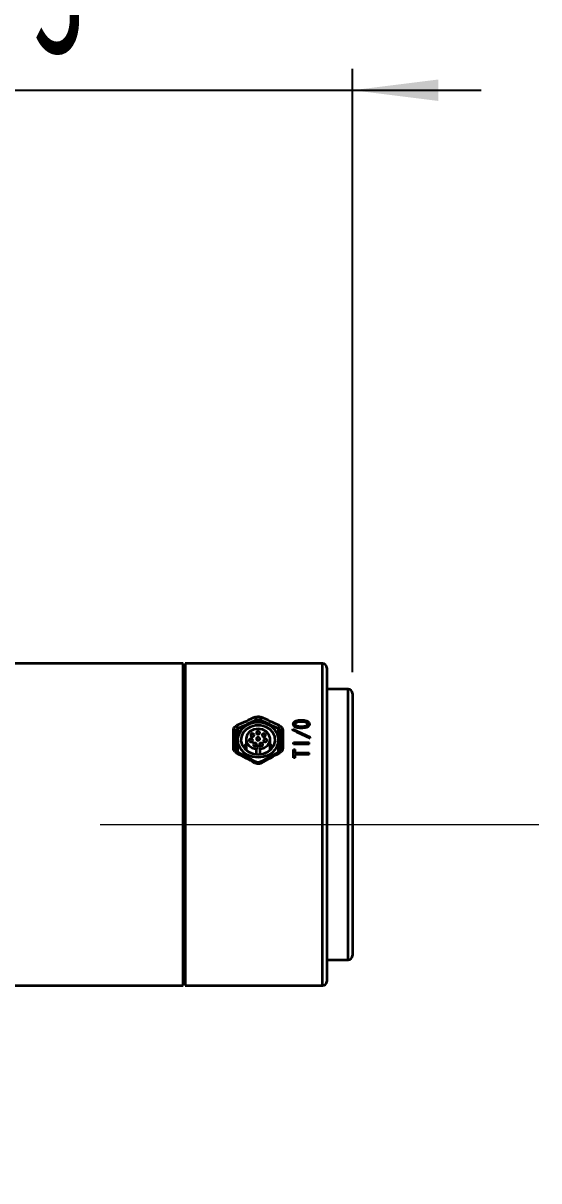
# Model space of a CAD drawing. Header units: millimetres. Extents: x 0 to 420, y 0 to 297.
# Drawn here: x 208.79 to 220.81, y 216.02 to 242.96 of the extents above; entities that cross this region are included whole.
import ezdxf

# ---------------------------------------------------------------- set-up
doc = ezdxf.new("R2010")
doc.units = ezdxf.units.MM
doc.linetypes.add('CENTERX2', pattern=[20.32, 12.7, -2.54, 2.54, -2.54])
doc.layers.add('细线层', color=4, linetype='Continuous')
doc.styles.add('SLDTEXTSTYLE4', font='TXT', dxfattribs={"width": 0.605})
doc.dimstyles.new('SLDDIMSTYLE0', dxfattribs={"dimtxt": 3, "dimasz": 2, "dimexe": 0, "dimexo": 0.0625, "dimgap": 0.75, "dimtad": 2, "dimdec": 1, "dimlfac": 10, "dimrnd": 1e-09, "dimzin": 12, "dimdsep": 46, "dimtxsty": 'SLDTEXTSTYLE4', "dimsah": 1, "dimcen": 0.09, "dimadec": 0, "dimazin": 3, "dimtfac": 1, "dimtmove": 0, "dimatfit": 0, "dimfxl": 0, "dimfrac": 2, "dimtolj": 1, "dimtzin": 12, "dimarcsym": 0})
doc.dimstyles.new('SLDDIMSTYLE2', dxfattribs={"dimtxt": 3, "dimasz": 2, "dimexe": 0, "dimexo": 0.0625, "dimgap": 0.75, "dimtad": 0, "dimtih": 1, "dimtoh": 1, "dimdec": 1, "dimlfac": 10, "dimrnd": 1e-09, "dimzin": 12, "dimdsep": 46, "dimtxsty": 'SLDTEXTSTYLE4', "dimsah": 1, "dimcen": 0, "dimadec": 0, "dimazin": 3, "dimtfac": 1, "dimtofl": 0, "dimtmove": 0, "dimatfit": 3, "dimfxl": 0, "dimfrac": 2, "dimtolj": 1, "dimtzin": 12, "dimarcsym": 0})
doc.dimstyles.new('SLDDIMSTYLE5', dxfattribs={"dimtxt": 0.18, "dimasz": 2, "dimexe": 0, "dimexo": 0.0625, "dimgap": 0, "dimtad": 0, "dimtih": 1, "dimtoh": 1, "dimdec": 0, "dimrnd": 1e-09, "dimzin": 0, "dimdsep": 46, "dimtxsty": 'Standard', "dimsah": 1, "dimcen": 0.09, "dimadec": 0, "dimazin": 0, "dimtfac": 2, "dimtdec": 0, "dimtofl": 0, "dimtmove": 0, "dimatfit": 3, "dimfxl": 0, "dimfrac": 2, "dimtolj": 1, "dimtzin": 0, "dimarcsym": 0})

# ---------------------------------------------------------------- blocks, each defined once
blk = doc.blocks.new('_D')
at = {"layer": '细线层'}
for p, q in [((200.534, 224.809), (200.534, 241.9)), ((216.464, 227.859), (216.464, 241.9)), ((200.534, 241.4), (197.534, 241.4)), ((200.534, 241.4), (216.464, 241.4)), ((216.464, 241.4), (219.464, 241.4))]:
    blk.add_line(p, q, dxfattribs=at)
for points in [[(200.534, 241.4), (198.534, 241.65), (198.534, 241.15)], [(216.464, 241.4), (218.464, 241.15), (218.464, 241.65)]]:
    blk.add_solid(points, dxfattribs=at)
at = {"layer": '细线层', "insert": (204.076, 245.267), "char_height": 3, "attachment_point": 1, "style": 'SLDTEXTSTYLE4'}
blk.add_mtext('159.3', dxfattribs=at)
blk = doc.blocks.new('_D_2')
at = {"layer": '细线层'}
for p, q in [((186.601, 255.531), (199.626, 270.002)), ((199.626, 270.002), (217.251, 270.002)), ((158.471, 224.276), (186.601, 255.531))]:
    blk.add_line(p, q, dxfattribs=at)
blk.add_solid([(186.601, 255.531), (188.125, 256.85), (187.754, 257.185)], dxfattribs=at)
at = {"layer": '细线层', "char_height": 3, "attachment_point": 1, "style": 'SLDTEXTSTYLE4'}
for s, insert in [('S', (201.214, 273.87)), ('R420.5', (203.964, 273.87))]:
    blk.add_mtext(s, dxfattribs=dict(at, insert=insert))

msp = doc.modelspace()

# ---------------------------------------------------------------- linework, layer by layer
at = {"color": 7, "linetype": 'Continuous', "lineweight": 35}
for p, q in [((212.514, 220.559), (212.514, 228.059)), ((215.764, 228.059), (212.564, 228.059)), ((212.564, 228.059), (212.564, 220.559)), ((215.864, 227.959), (215.864, 220.659)), ((216.364, 227.459), (215.864, 227.459)), ((216.464, 227.359), (216.464, 221.259)), ((212.564, 227.109), (212.514, 227.109)), ((215.085, 226.647), (215.085, 226.622)), ((215.126, 226.622), (215.126, 226.647)), ((215.271, 226.738), (215.271, 226.712)), ((215.417, 226.622), (215.417, 226.647)), ((215.458, 226.647), (215.458, 226.622)), ((213.689, 226.086), (213.689, 226.507)), ((213.739, 226.478), (213.739, 226.062)), ((214.789, 226.062), (214.789, 226.478)), ((214.839, 226.507), (214.839, 226.086)), ((215.064, 226.51), (215.077, 226.527)), ((215.466, 226.324), (215.064, 226.51)), ((215.077, 226.527), (215.479, 226.342)), ((215.077, 226.527), (215.077, 226.504)), ((215.16, 226.466), (215.479, 226.32)), ((215.271, 226.569), (215.271, 226.594)), ((215.479, 226.342), (215.466, 226.324)), ((213.764, 226.179), (213.785, 226.189)), ((213.764, 226.009), (213.764, 226.179)), ((213.785, 226.28), (213.785, 225.993)), ((213.984, 226.301), (213.984, 226.038)), ((214.224, 226.106), (214.224, 226.066)), ((214.304, 226.066), (214.304, 226.106)), ((214.544, 226.038), (214.544, 226.301)), ((214.743, 225.994), (214.743, 226.28)), ((214.743, 226.189), (214.764, 226.179)), ((214.764, 226.179), (214.764, 226.009)), ((215.09, 226.219), (215.454, 226.219)), ((215.09, 226.176), (215.09, 226.219)), ((215.09, 226.198), (215.454, 226.198)), ((215.454, 226.176), (215.09, 226.176)), ((215.454, 226.176), (215.454, 226.219)), ((214.224, 225.943), (214.224, 226.066)), ((214.304, 226.066), (214.304, 225.943)), ((214.741, 225.991), (214.741, 225.991)), ((215.09, 226.055), (215.13, 226.055)), ((215.09, 225.858), (215.09, 226.055)), ((215.09, 226.037), (215.13, 226.037)), ((215.13, 225.858), (215.09, 225.858)), ((215.13, 225.979), (215.13, 226.055)), ((215.13, 225.979), (215.454, 225.979)), ((215.13, 225.979), (215.13, 225.962)), ((215.13, 225.962), (215.454, 225.962)), ((215.13, 225.858), (215.13, 225.936)), ((215.454, 225.936), (215.13, 225.936)), ((215.454, 225.936), (215.454, 225.979)), ((212.514, 221.509), (212.564, 221.509)), ((215.864, 221.159), (216.364, 221.159)), ((212.564, 220.559), (215.764, 220.559))]:
    msp.add_line(p, q, dxfattribs=at)
at = {"color": 8, "linetype": 'Continuous', "lineweight": 35}
for p, q in [((215.764, 220.559), (215.764, 228.059)), ((216.364, 221.159), (216.364, 227.459)), ((214.214, 226.684), (214.214, 226.736)), ((214.314, 226.736), (214.314, 226.684)), ((213.789, 226.546), (213.789, 226.332)), ((214.739, 226.332), (214.739, 226.546))]:
    msp.add_line(p, q, dxfattribs=at)
at = {"color": 7, "linetype": 'Continuous', "lineweight": 35, "flags": 128}
for points in [[(214.264, 225.874), (214.393, 225.889), (214.513, 225.933), (214.614, 226.003), (214.689, 226.093), (214.733, 226.197), (214.742, 226.308), (214.715, 226.416), (214.655, 226.514), (214.566, 226.595), (214.455, 226.652), (214.329, 226.682), (214.199, 226.682), (214.073, 226.652), (213.962, 226.595), (213.873, 226.514), (213.813, 226.416), (213.786, 226.308), (213.795, 226.197), (213.839, 226.093), (213.914, 226.003), (214.015, 225.933), (214.135, 225.889), (214.264, 225.874)], [(214.264, 225.941), (214.382, 225.956), (214.489, 226), (214.577, 226.069), (214.636, 226.156), (214.663, 226.255), (214.654, 226.355), (214.611, 226.449), (214.536, 226.528), (214.438, 226.585), (214.324, 226.615), (214.205, 226.615), (214.091, 226.585), (213.992, 226.528), (213.918, 226.449), (213.874, 226.355), (213.865, 226.255), (213.892, 226.156), (213.951, 226.069), (214.039, 226), (214.146, 225.956), (214.264, 225.941)], [(213.739, 226.478), (213.738, 226.484), (213.735, 226.489), (213.731, 226.494), (213.725, 226.499), (213.717, 226.503), (213.708, 226.505), (213.699, 226.507), (213.689, 226.507)], [(214.304, 226.066), (214.403, 226.095), (214.482, 226.152), (214.531, 226.23), (214.543, 226.318), (214.517, 226.404), (214.455, 226.475), (214.367, 226.522), (214.264, 226.538), (214.162, 226.522), (214.073, 226.475), (214.012, 226.404), (213.985, 226.318), (213.997, 226.23), (214.046, 226.152), (214.125, 226.095), (214.224, 226.066)], [(214.163, 226.37), (214.17, 226.382), (214.171, 226.395), (214.166, 226.407), (214.156, 226.417), (214.142, 226.424), (214.127, 226.425), (214.112, 226.421), (214.1, 226.412), (214.093, 226.4), (214.091, 226.387), (214.096, 226.375), (214.106, 226.364), (214.12, 226.358), (214.136, 226.357), (214.151, 226.361), (214.163, 226.37)], [(214.264, 226.411), (214.279, 226.414), (214.292, 226.421), (214.301, 226.432), (214.304, 226.445), (214.301, 226.458), (214.292, 226.469), (214.279, 226.477), (214.264, 226.479), (214.249, 226.477), (214.236, 226.469), (214.227, 226.458), (214.224, 226.445), (214.227, 226.432), (214.236, 226.421), (214.249, 226.414), (214.264, 226.411)], [(214.366, 226.37), (214.378, 226.361), (214.393, 226.357), (214.408, 226.358), (214.422, 226.364), (214.432, 226.375), (214.437, 226.387), (214.435, 226.4), (214.428, 226.412), (214.416, 226.421), (214.402, 226.425), (214.386, 226.424), (214.372, 226.417), (214.362, 226.407), (214.357, 226.395), (214.359, 226.382), (214.366, 226.37)], [(214.839, 226.507), (214.829, 226.507), (214.82, 226.505), (214.811, 226.503), (214.804, 226.499), (214.798, 226.494), (214.793, 226.489), (214.79, 226.484), (214.789, 226.478)], [(213.739, 226.062), (213.738, 226.067), (213.735, 226.071), (213.731, 226.076), (213.725, 226.079), (213.717, 226.082), (213.708, 226.084), (213.699, 226.086), (213.689, 226.086)], [(213.984, 226.177), (213.951, 226.146), (213.92, 226.107)], [(214.137, 226.277), (214.131, 226.289), (214.12, 226.298), (214.105, 226.303), (214.09, 226.302), (214.075, 226.297), (214.065, 226.287), (214.059, 226.275), (214.059, 226.262), (214.066, 226.25), (214.077, 226.24), (214.092, 226.236), (214.107, 226.236), (214.122, 226.242), (214.132, 226.251), (214.138, 226.263), (214.137, 226.277)], [(214.208, 226.202), (214.193, 226.205), (214.177, 226.203), (214.164, 226.197), (214.154, 226.186), (214.15, 226.173), (214.153, 226.16), (214.161, 226.149), (214.173, 226.141), (214.188, 226.138), (214.204, 226.139), (214.217, 226.146), (214.226, 226.157), (214.23, 226.17), (214.228, 226.183), (214.22, 226.194), (214.208, 226.202)], [(214.264, 226.267), (214.279, 226.27), (214.292, 226.277), (214.301, 226.288), (214.304, 226.301), (214.301, 226.314), (214.292, 226.325), (214.279, 226.332), (214.264, 226.335), (214.249, 226.332), (214.236, 226.325), (214.227, 226.314), (214.224, 226.301), (214.227, 226.288), (214.236, 226.277), (214.249, 226.27), (214.264, 226.267)], [(214.321, 226.202), (214.308, 226.194), (214.3, 226.183), (214.298, 226.17), (214.302, 226.157), (214.311, 226.146), (214.325, 226.139), (214.34, 226.138), (214.355, 226.141), (214.368, 226.149), (214.376, 226.16), (214.378, 226.173), (214.374, 226.186), (214.365, 226.197), (214.351, 226.203), (214.336, 226.205), (214.321, 226.202)], [(214.391, 226.277), (214.39, 226.263), (214.396, 226.251), (214.407, 226.242), (214.421, 226.236), (214.437, 226.236), (214.451, 226.24), (214.463, 226.25), (214.469, 226.262), (214.469, 226.275), (214.464, 226.287), (214.453, 226.297), (214.439, 226.302), (214.423, 226.303), (214.409, 226.298), (214.397, 226.289), (214.391, 226.277)], [(214.608, 226.107), (214.577, 226.146), (214.544, 226.177)], [(214.839, 226.086), (214.829, 226.086), (214.82, 226.084), (214.811, 226.082), (214.804, 226.079), (214.798, 226.076), (214.793, 226.071), (214.79, 226.067), (214.789, 226.062)]]:
    msp.add_lwpolyline(points, dxfattribs=at)
at = {"color": 8, "linetype": 'Continuous', "lineweight": 35, "flags": 128}
for points in [[(213.787, 225.991), (213.786, 225.991), (213.783, 225.99), (213.779, 225.987), (213.774, 225.982), (213.769, 225.976), (213.764, 225.969)], [(214.741, 225.991), (214.743, 225.991), (214.746, 225.99), (214.75, 225.987), (214.754, 225.982), (214.759, 225.976), (214.764, 225.969)]]:
    msp.add_lwpolyline(points, dxfattribs=at)
at = {"color": 7, "linetype": 'Continuous', "lineweight": 35}
for centre, radius, start, end in [((215.764, 227.959), 0.1, 0, 90), ((216.364, 227.359), 0.1, 0, 90), ((213.666, 226.538), 0.124, 3.4717, 37.2226), ((214.099, 226.734), 0.115, 0.8298, 38.487), ((214.429, 226.734), 0.115, 141.513, 179.1702), ((214.863, 226.538), 0.124, 142.7774, 176.5283), ((213.819, 226.028), 0.0803, 133.1606, 166.4659), ((214.264, 226.101), 0.0404, 7.6383, 172.3617), ((214.709, 226.028), 0.0807, 12.9015, 46.7542), ((216.364, 221.259), 0.1, 270, 0), ((215.764, 220.659), 0.1, 270, 0)]:
    msp.add_arc(centre, radius, start, end, dxfattribs=at)
at = {"color": 8, "linetype": 'Continuous', "lineweight": 35}
for centre, start, end in [((214.23, 225.725), 113.0736, 159.4684), ((214.298, 225.725), 20.5316, 66.9264)]:
    msp.add_arc(centre, 0.0437, start, end, dxfattribs=at)
at = {"color": 7, "linetype": 'Continuous', "lineweight": 35}
for centre, major_axis, ratio, start_param, end_param in [((213.114, 224.309), (6.354, 3.41), 0.245548, 1.271223, 1.338162), ((213.139, 224.272), (6.356, 3.36), 0.243716, 1.274122, 1.341061), ((215.389, 224.272), (6.356, -3.36), 0.243716, 1.800532, 1.867471), ((215.414, 224.309), (6.354, -3.41), 0.245548, 1.80343, 1.87037), ((213.114, 224.309), (6.354, -3.41), 0.245548, 1.533289, 1.600228), ((215.414, 224.309), (6.354, 3.41), 0.245548, 1.541365, 1.608304)]:
    msp.add_ellipse(centre, major_axis=major_axis, ratio=ratio, start_param=start_param, end_param=end_param, dxfattribs=at)
for points, knots in [([(212.514, 228.059), (212.353, 228.059), (212.016, 228.059), (211.512, 228.059), (211.017, 228.059), (210.555, 228.059), (210.125, 228.058), (209.657, 228.058), (209.162, 228.058), (208.65, 228.058), (208.201, 228.058), (207.785, 228.058), (207.415, 228.058), (207.097, 228.058), (206.797, 228.058), (206.49, 228.058), (206.165, 228.058), (205.907, 228.059), (205.682, 228.059), (205.46, 228.059), (205.178, 228.059), (204.851, 228.059), (204.515, 228.059), (204.177, 228.059), (203.711, 228.059), (203.105, 228.059), (202.413, 228.059), (201.857, 228.059), (201.442, 228.058), (201.146, 228.058), (200.897, 228.058), (200.728, 228.058), (200.664, 228.058), (200.674, 228.057), (200.676, 228.057)], [0, 0, 0, 0, 0.036672, 0.076873, 0.114802, 0.149432, 0.182083, 0.213012, 0.255922, 0.294868, 0.32971, 0.36076, 0.396456, 0.425693, 0.449315, 0.486667, 0.525371, 0.56142, 0.577166, 0.593073, 0.616071, 0.642292, 0.667311, 0.692744, 0.719387, 0.773634, 0.830981, 0.877214, 0.90105, 0.924772, 0.949053, 0.973611, 0.996377, 1, 1, 1, 1]), ([(213.689, 226.507), (213.691, 226.521), (213.694, 226.549), (213.72, 226.587), (213.749, 226.604), (213.764, 226.613)], [0, 0, 0, 0, 0.3242543, 0.6476025, 1, 1, 1, 1]), ([(214.189, 226.806), (214.204, 226.811), (214.235, 226.822), (214.286, 226.822), (214.321, 226.814), (214.337, 226.807), (214.339, 226.806)], [0, 0, 0, 0, 0.318535, 0.636604, 0.953607, 1, 1, 1, 1]), ([(214.314, 226.736), (214.313, 226.736), (214.302, 226.741), (214.279, 226.746), (214.245, 226.746), (214.224, 226.739), (214.214, 226.736)], [0, 0, 0, 0, 0.04645, 0.363449, 0.681415, 1, 1, 1, 1]), ([(214.764, 226.613), (214.778, 226.605), (214.805, 226.589), (214.833, 226.552), (214.837, 226.523), (214.839, 226.507)], [0, 0, 0, 0, 0.3212152, 0.643777, 1, 1, 1, 1]), ([(215.085, 226.647), (215.086, 226.655), (215.087, 226.672), (215.1, 226.694), (215.121, 226.712), (215.157, 226.728), (215.209, 226.736), (215.25, 226.737), (215.271, 226.738)], [0, 0, 0, 0, 0.12499, 0.249792, 0.374644, 0.49958, 0.749481, 1, 1, 1, 1]), ([(215.085, 226.622), (215.086, 226.63), (215.087, 226.646), (215.1, 226.669), (215.121, 226.686), (215.176, 226.71), (215.228, 226.711), (215.271, 226.712)], [0, 0, 0, 0, 0.124423, 0.24885, 0.37372, 0.499049, 1, 1, 1, 1]), ([(215.271, 226.553), (215.25, 226.554), (215.208, 226.555), (215.157, 226.564), (215.121, 226.581), (215.1, 226.6), (215.087, 226.623), (215.086, 226.639), (215.085, 226.647)], [0, 0, 0, 0, 0.250533, 0.50034, 0.625288, 0.750192, 0.874998, 1, 1, 1, 1]), ([(215.271, 226.699), (215.241, 226.698), (215.204, 226.698), (215.161, 226.688), (215.143, 226.678), (215.131, 226.667), (215.126, 226.656), (215.126, 226.65), (215.126, 226.647)], [0, 0, 0, 0, 0.500335, 0.625487, 0.750311, 0.874919, 0.937456, 1, 1, 1, 1]), ([(215.126, 226.647), (215.126, 226.646), (215.126, 226.643), (215.127, 226.637), (215.131, 226.628), (215.143, 226.616), (215.161, 226.605), (215.204, 226.594), (215.241, 226.594), (215.271, 226.594)], [0, 0, 0, 0, 0.031328, 0.062639, 0.12518, 0.249839, 0.374687, 0.499789, 1, 1, 1, 1]), ([(215.126, 226.622), (215.126, 226.621), (215.126, 226.618), (215.127, 226.612), (215.131, 226.603), (215.143, 226.591), (215.161, 226.581), (215.204, 226.57), (215.241, 226.57), (215.271, 226.569)], [0, 0, 0, 0, 0.031081, 0.062159, 0.124273, 0.248406, 0.37314, 0.498438, 1, 1, 1, 1]), ([(215.271, 226.738), (215.313, 226.737), (215.366, 226.736), (215.421, 226.712), (215.442, 226.694), (215.456, 226.672), (215.457, 226.656), (215.458, 226.647)], [0, 0, 0, 0, 0.499247, 0.624911, 0.750602, 0.874, 1, 1, 1, 1]), ([(215.271, 226.712), (215.313, 226.711), (215.366, 226.71), (215.421, 226.686), (215.442, 226.669), (215.456, 226.647), (215.457, 226.631), (215.458, 226.622)], [0, 0, 0, 0, 0.500935, 0.626461, 0.751975, 0.874983, 1, 1, 1, 1]), ([(215.417, 226.647), (215.417, 226.649), (215.417, 226.652), (215.416, 226.657), (215.412, 226.667), (215.399, 226.678), (215.381, 226.688), (215.338, 226.698), (215.3, 226.698), (215.271, 226.699)], [0, 0, 0, 0, 0.031328, 0.062634, 0.125157, 0.249775, 0.374642, 0.499762, 1, 1, 1, 1]), ([(215.458, 226.647), (215.457, 226.639), (215.456, 226.623), (215.442, 226.6), (215.421, 226.581), (215.385, 226.564), (215.333, 226.555), (215.291, 226.554), (215.271, 226.553)], [0, 0, 0, 0, 0.125008, 0.249786, 0.374699, 0.499673, 0.749493, 1, 1, 1, 1]), ([(215.271, 226.594), (215.301, 226.594), (215.338, 226.594), (215.381, 226.605), (215.4, 226.616), (215.412, 226.627), (215.417, 226.639), (215.417, 226.644), (215.417, 226.647)], [0, 0, 0, 0, 0.500191, 0.62531, 0.750199, 0.874912, 0.937439, 1, 1, 1, 1]), ([(215.271, 226.569), (215.301, 226.57), (215.338, 226.57), (215.381, 226.581), (215.4, 226.591), (215.411, 226.603), (215.417, 226.614), (215.417, 226.62), (215.417, 226.622)], [0, 0, 0, 0, 0.501516, 0.626827, 0.751613, 0.875816, 0.93792, 1, 1, 1, 1]), ([(213.789, 226.546), (213.779, 226.54), (213.76, 226.529), (213.743, 226.505), (213.74, 226.487), (213.739, 226.478)], [0, 0, 0, 0, 0.353531, 0.676812, 1, 1, 1, 1]), ([(214.789, 226.478), (214.788, 226.488), (214.785, 226.507), (214.767, 226.531), (214.748, 226.541), (214.739, 226.546)], [0, 0, 0, 0, 0.3551, 0.677699, 1, 1, 1, 1]), ([(213.764, 225.969), (213.75, 225.978), (213.723, 225.996), (213.695, 226.038), (213.691, 226.069), (213.689, 226.086)], [0, 0, 0, 0, 0.321191, 0.643777, 1, 1, 1, 1]), ([(214.839, 226.086), (214.837, 226.071), (214.834, 226.041), (214.808, 225.998), (214.779, 225.979), (214.764, 225.969)], [0, 0, 0, 0, 0.324255, 0.647604, 1, 1, 1, 1]), ([(213.788, 225.991), (213.785, 225.993), (213.771, 225.999), (213.754, 226.017), (213.74, 226.041), (213.741, 226.056), (213.741, 226.062)], [0, 0, 0, 0, 0.091164, 0.422123, 0.772382, 1, 1, 1, 1]), ([(214.213, 225.765), (214.178, 225.784), (214.036, 225.861), (213.894, 225.935), (213.787, 225.991)], [0, 0, 0, 0, 0.249346, 1, 1, 1, 1]), ([(214.741, 225.991), (214.705, 225.972), (214.563, 225.898), (214.422, 225.822), (214.315, 225.765)], [0, 0, 0, 0, 0.250619, 1, 1, 1, 1]), ([(214.789, 226.062), (214.789, 226.06), (214.789, 226.047), (214.781, 226.026), (214.763, 226.003), (214.746, 225.995), (214.74, 225.992)], [0, 0, 0, 0, 0.084409, 0.465981, 0.811339, 1, 1, 1, 1]), ([(214.339, 225.74), (214.324, 225.733), (214.294, 225.72), (214.242, 225.72), (214.208, 225.73), (214.191, 225.739), (214.189, 225.74)], [0, 0, 0, 0, 0.318536, 0.636568, 0.95361, 1, 1, 1, 1]), ([(214.315, 225.765), (214.312, 225.764), (214.3, 225.756), (214.272, 225.751), (214.238, 225.753), (214.221, 225.762), (214.214, 225.766)], [0, 0, 0, 0, 0.092855, 0.431535, 0.765424, 1, 1, 1, 1]), ([(200.666, 220.56), (200.672, 220.56), (200.684, 220.56), (200.8, 220.56), (200.952, 220.56), (201.124, 220.559), (201.309, 220.559), (201.512, 220.559), (201.825, 220.559), (202.253, 220.559), (202.809, 220.559), (203.39, 220.559), (203.899, 220.559), (204.31, 220.559), (204.64, 220.559), (204.947, 220.559), (205.238, 220.559), (205.494, 220.559), (205.716, 220.559), (205.891, 220.559), (206.058, 220.559), (206.225, 220.559), (206.401, 220.559), (206.62, 220.56), (206.925, 220.56), (207.302, 220.56), (207.742, 220.56), (208.224, 220.56), (208.79, 220.56), (209.32, 220.56), (209.795, 220.559), (210.201, 220.559), (210.627, 220.559), (211.079, 220.559), (211.558, 220.559), (212.041, 220.559), (212.362, 220.559), (212.514, 220.559)], [0, 0, 0, 0, 0.0223768, 0.043396, 0.0619517, 0.0783403, 0.0930265, 0.1085098, 0.1256436, 0.1637375, 0.2057415, 0.2517882, 0.2955927, 0.3214722, 0.3449663, 0.3703751, 0.3910091, 0.4109505, 0.429597, 0.4459091, 0.4666346, 0.4859008, 0.5037598, 0.5273055, 0.5593104, 0.5998073, 0.6349223, 0.6739914, 0.7172091, 0.7649303, 0.7941366, 0.8248394, 0.8568599, 0.8906074, 0.9273005, 0.9654936, 1, 1, 1, 1])]:
    msp.add_open_spline(points, degree=3, knots=knots, dxfattribs=at)
at = {"layer": '细线层', "linetype": 'CENTERX2', "lineweight": 18}
msp.add_line((149.62, 224.309), (220.807, 224.309), dxfattribs=at)

# ---------------------------------------------------------------- dimensions: what is measured, and where the dimension line sits
at = {"layer": '细线层'}
dim = msp.add_radius_dim(center=(158.471, 224.276), mpoint=(186.601, 255.531), text='S<>', dimstyle='SLDDIMSTYLE2', dxfattribs=at)
dim.commit()
dim.dimension.update_dxf_attribs({"geometry": '_D_2', "text_midpoint": (209.232, 272.305), "dimtype": 164})
dim = msp.add_linear_dim(base=(216.464, 241.4), p1=(200.534, 224.309), p2=(216.464, 227.359), angle=0, dimstyle='SLDDIMSTYLE0', dxfattribs=at)
dim.commit()
dim.dimension.update_dxf_attribs({"geometry": '_D', "text_midpoint": (209.232, 241.4), "dimtype": 160})

# ---------------------------------------------------------------- leaders
msp.add_leader([(200.534, 224.309), (212.761, 199.807)], dimstyle='SLDDIMSTYLE5', dxfattribs=at)

doc.saveas('drawing.dxf')
